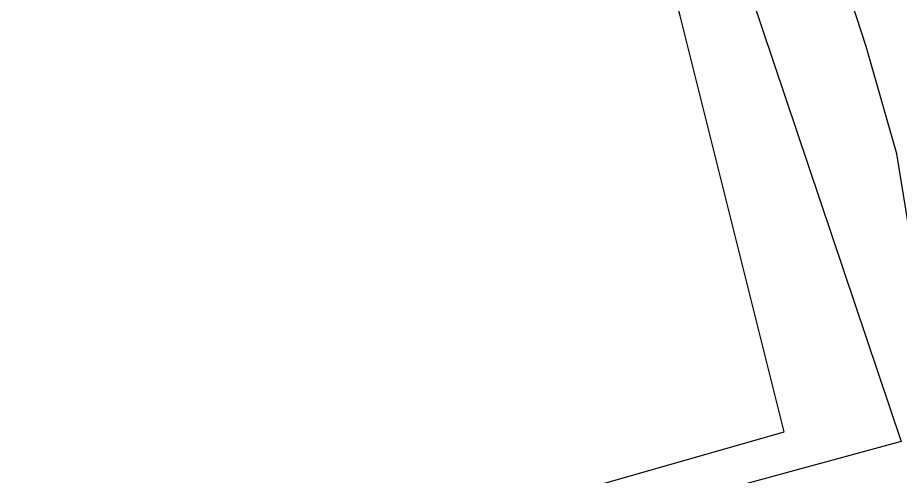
# Model space of a CAD drawing. Header units: inches. Extents: x 653559 to 669309, y 7245317 to 7256454.
# Drawn here: x 662595.8 to 662809.1, y 7252015.9 to 7252126.7 of the extents above; entities that cross this region are included whole.
import ezdxf

# ---------------------------------------------------------------- set-up
doc = ezdxf.new("R2010")
doc.units = ezdxf.units.IN
doc.header["$MEASUREMENT"] = 0
for name, color, linetype in [('Alambrados', 7, 'Continuous'), ('Caminos', 1, 'Continuous'), ('Reserva', 92, 'Continuous')]:
    doc.layers.add(name, color=color, linetype=linetype)

msp = doc.modelspace()

# ---------------------------------------------------------------- linework, layer by layer
at = {"layer": 'Alambrados', "transparency": 33554613}
msp.add_lwpolyline([(662719.15, 7252345.73), (662711.3, 7252315.64), (662809.33, 7252024.32), (661974.83, 7251796.91)], dxfattribs=at)
at = {"layer": 'Caminos', "transparency": 33554613}
msp.add_lwpolyline([(662814.17, 7252024.26), (662812.37, 7252033.88), (662811.71, 7252040.9), (662813.17, 7252063.65), (662808.27, 7252093.81), (662800.86, 7252119.74), (662787.5, 7252160.89), (662778.51, 7252201.9), (662774.01, 7252225.58), (662773.22, 7252244.76), (662765.74, 7252292.45), (662756.41, 7252319.9), (662750.92, 7252329.82), (662740.94, 7252336.11), (662730.34, 7252339.73), (662710.34, 7252346.82), (662686.31, 7252349.04)], dxfattribs=at)
at = {"layer": 'Reserva', "transparency": 33554613}
msp.add_lwpolyline([(662401.41, 7251918.17), (662781.09, 7252026.65), (662755.96, 7252127.19), (662733.47, 7252210.54), (662710.98, 7252248.9), (662695.1, 7252266.1), (662660.71, 7252272.71), (662628.96, 7252285.94), (662609.11, 7252309.76), (662582.65, 7252349.44), (662556.19, 7252362.67), (662511.22, 7252362.67), (662470.21, 7252352.09), (662427.87, 7252340.18), (662367.02, 7252321.66)], dxfattribs=at)

doc.saveas('drawing.dxf')
